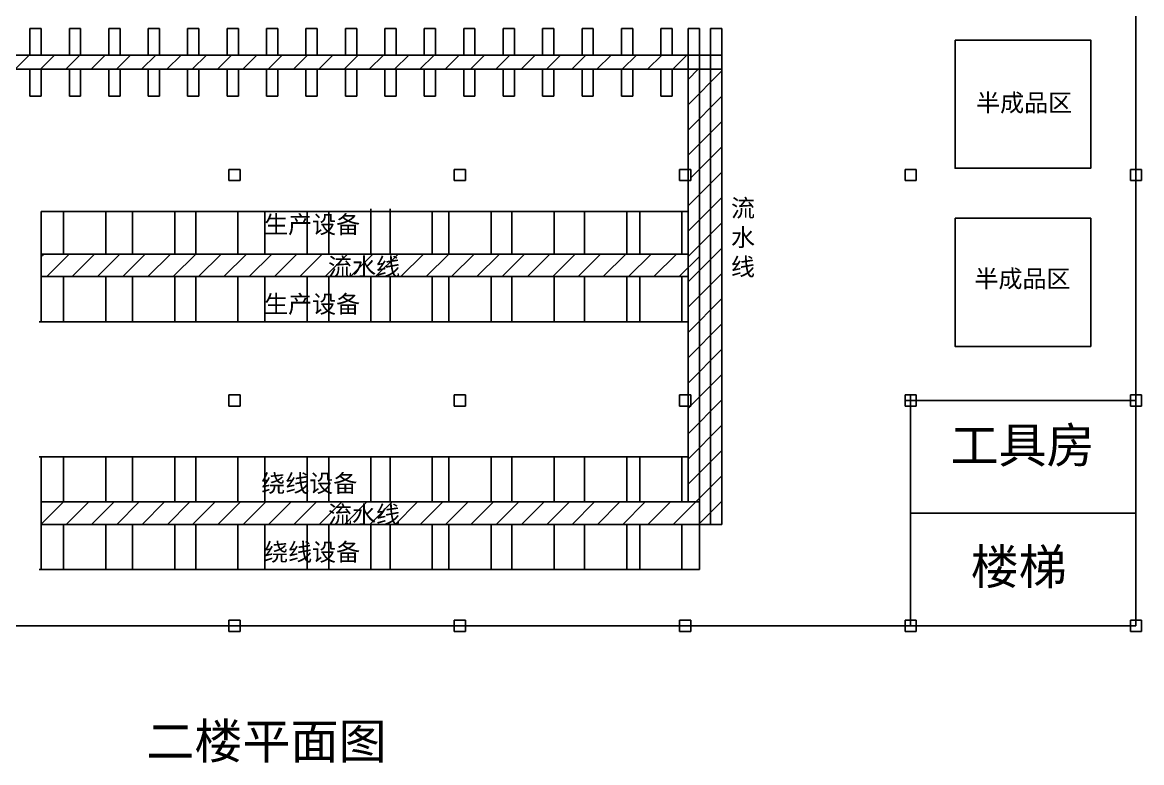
# Model space of a CAD drawing. Header units: millimetres. Extents: x 1923 to 1987, y 753 to 894.
# Drawn here: x 1947.28 to 1987.01, y 841.44 to 867.7 of the extents above; entities that cross this region are included whole.
import ezdxf

# ---------------------------------------------------------------- set-up
doc = ezdxf.new("R2010")
doc.units = ezdxf.units.MM
doc.styles.get("Standard").update_dxf_attribs({"font": 'arial.ttf'})
pattern_1 = [(45, (0, 89.14026), (-0.4490128, 0.4490128), [])]

msp = doc.modelspace()

# ---------------------------------------------------------------- hatches: boundary and pattern name
h = msp.add_hatch()
h.set_pattern_fill('ANSI31', color=256, scale=0.2)
h.set_pattern_definition(pattern_1)
h.paths.add_polyline_path([(1970.914, 866.038), (1942.595, 866.038), (1942.595, 866.538), (1970.914, 866.538)])
h = msp.add_hatch()
h.set_pattern_fill('ANSI31', color=256, scale=0.2)
h.set_pattern_definition(pattern_1)
h.paths.add_polyline_path([(1971.714, 866.038), (1971.314, 866.038), (1971.314, 851.675), (1971.314, 849.888), (1971.714, 849.888)])
h.paths.add_polyline_path([(1972.114, 866.038), (1971.714, 866.038), (1971.714, 849.888), (1972.114, 849.888)])
h.paths.add_polyline_path([(1971.314, 852.288), (1971.314, 866.038), (1970.914, 866.038), (1970.914, 862.488), (1971.014, 862.488), (1971.014, 862.088), (1970.914, 862.088), (1970.914, 854.488), (1971.014, 854.488), (1971.014, 854.088), (1970.914, 854.088), (1970.914, 850.688), (1971.314, 850.688)])
h = msp.add_hatch()
h.set_pattern_fill('ANGLE', color=256)
h.set_pattern_definition([(0, (32, 105.14), (0, 6.985), [5.08, -1.905]), (90, (32, 105.14), (-6.985, 4e-16), [5.08, -1.905])])
h.paths.add_polyline_path([(1955.014, 862.288), (1954.814, 862.288), (1954.814, 862.488), (1954.614, 862.488), (1954.614, 862.088), (1955.014, 862.088)])
h.paths.add_polyline_path([(1955.014, 862.488), (1954.814, 862.488), (1954.814, 862.288), (1955.014, 862.288)], flags=17)
h = msp.add_hatch()
h.set_pattern_fill('ANGLE', color=256)
h.set_pattern_definition([(0, (32, 121.14), (0, 6.985), [5.08, -1.905]), (90, (32, 121.14), (-6.985, 4e-16), [5.08, -1.905])])
h.paths.add_polyline_path([(1955.014, 862.288), (1954.814, 862.288), (1954.814, 862.088), (1954.614, 862.088), (1954.614, 862.488), (1955.014, 862.488)])
h.paths.add_polyline_path([(1955.014, 862.088), (1954.814, 862.088), (1954.814, 862.288), (1955.014, 862.288)], flags=17)
h = msp.add_hatch()
h.set_pattern_fill('ANGLE', color=256)
h.set_pattern_definition([(0, (40, 105.14), (0, 6.985), [5.08, -1.905]), (90, (40, 105.14), (-6.985, 4e-16), [5.08, -1.905])])
h.paths.add_polyline_path([(1963.014, 862.288), (1962.814, 862.288), (1962.814, 862.488), (1962.614, 862.488), (1962.614, 862.088), (1963.014, 862.088)])
h.paths.add_polyline_path([(1963.014, 862.488), (1962.814, 862.488), (1962.814, 862.288), (1963.014, 862.288)], flags=17)
h = msp.add_hatch()
h.set_pattern_fill('ANGLE', color=256)
h.set_pattern_definition([(0, (40, 121.14), (0, 6.985), [5.08, -1.905]), (90, (40, 121.14), (-6.985, 4e-16), [5.08, -1.905])])
h.paths.add_polyline_path([(1963.014, 862.288), (1962.814, 862.288), (1962.814, 862.088), (1962.614, 862.088), (1962.614, 862.488), (1963.014, 862.488)])
h.paths.add_polyline_path([(1963.014, 862.088), (1962.814, 862.088), (1962.814, 862.288), (1963.014, 862.288)], flags=17)
h = msp.add_hatch()
h.set_pattern_fill('ANGLE', color=256)
h.set_pattern_definition([(0, (48, 105.14), (0, 6.985), [5.08, -1.905]), (90, (48, 105.14), (-6.985, 4e-16), [5.08, -1.905])])
h.paths.add_polyline_path([(1971.014, 862.288), (1970.814, 862.288), (1970.814, 862.488), (1970.614, 862.488), (1970.614, 862.088), (1971.014, 862.088)])
h.paths.add_polyline_path([(1971.014, 862.488), (1970.814, 862.488), (1970.814, 862.288), (1971.014, 862.288)], flags=17)
h = msp.add_hatch()
h.set_pattern_fill('ANGLE', color=256)
h.set_pattern_definition([(0, (48, 121.14), (0, 6.985), [5.08, -1.905]), (90, (48, 121.14), (-6.985, 4e-16), [5.08, -1.905])])
h.paths.add_polyline_path([(1971.014, 862.288), (1970.814, 862.288), (1970.814, 862.088), (1970.614, 862.088), (1970.614, 862.488), (1971.014, 862.488)])
h.paths.add_polyline_path([(1971.014, 862.088), (1970.814, 862.088), (1970.814, 862.288), (1971.014, 862.288)], flags=17)
h = msp.add_hatch()
h.set_pattern_fill('ANGLE', color=256)
h.set_pattern_definition([(0, (56, 105.14), (0, 6.985), [5.08, -1.905]), (90, (56, 105.14), (-6.985, 4e-16), [5.08, -1.905])])
h.paths.add_polyline_path([(1979.014, 862.288), (1978.814, 862.288), (1978.814, 862.488), (1978.614, 862.488), (1978.614, 862.088), (1979.014, 862.088)])
h.paths.add_polyline_path([(1979.014, 862.488), (1978.814, 862.488), (1978.814, 862.288), (1979.014, 862.288)], flags=17)
h = msp.add_hatch()
h.set_pattern_fill('ANGLE', color=256)
h.set_pattern_definition([(0, (64, 105.14), (0, 6.985), [5.08, -1.905]), (90, (64, 105.14), (-6.985, 4e-16), [5.08, -1.905])])
h.paths.add_polyline_path([(1987.014, 862.288), (1986.814, 862.288), (1986.814, 862.488), (1986.614, 862.488), (1986.614, 862.088), (1987.014, 862.088)])
h.paths.add_polyline_path([(1987.014, 862.488), (1986.814, 862.488), (1986.814, 862.288), (1987.014, 862.288)], flags=17)
h = msp.add_hatch()
h.set_pattern_fill('ANSI31', color=256, scale=0.2)
h.set_pattern_definition([(45, (0, 87.84716), (-0.4490128, 0.4490128), [])])
h.paths.add_polyline_path([(1971.314, 858.683), (1947.946, 858.683), (1947.946, 859.483), (1971.314, 859.483)])
h = msp.add_hatch()
h.set_pattern_fill('ANGLE', color=256)
h.set_pattern_definition([(0, (32, 97.14), (0, 6.985), [5.08, -1.905]), (90, (32, 97.14), (-6.985, 4e-16), [5.08, -1.905])])
h.paths.add_polyline_path([(1955.014, 854.288), (1954.814, 854.288), (1954.814, 854.488), (1954.614, 854.488), (1954.614, 854.088), (1955.014, 854.088)])
h.paths.add_polyline_path([(1955.014, 854.488), (1954.814, 854.488), (1954.814, 854.288), (1955.014, 854.288)], flags=17)
h = msp.add_hatch()
h.set_pattern_fill('ANGLE', color=256)
h.set_pattern_definition([(0, (32, 129.14), (0, 6.985), [5.08, -1.905]), (90, (32, 129.14), (-6.985, 4e-16), [5.08, -1.905])])
h.paths.add_polyline_path([(1955.014, 854.288), (1954.814, 854.288), (1954.814, 854.088), (1954.614, 854.088), (1954.614, 854.488), (1955.014, 854.488)])
h.paths.add_polyline_path([(1955.014, 854.088), (1954.814, 854.088), (1954.814, 854.288), (1955.014, 854.288)], flags=17)
h = msp.add_hatch()
h.set_pattern_fill('ANGLE', color=256)
h.set_pattern_definition([(0, (40, 97.14), (0, 6.985), [5.08, -1.905]), (90, (40, 97.14), (-6.985, 4e-16), [5.08, -1.905])])
h.paths.add_polyline_path([(1963.014, 854.288), (1962.814, 854.288), (1962.814, 854.488), (1962.614, 854.488), (1962.614, 854.088), (1963.014, 854.088)])
h.paths.add_polyline_path([(1963.014, 854.488), (1962.814, 854.488), (1962.814, 854.288), (1963.014, 854.288)], flags=17)
h = msp.add_hatch()
h.set_pattern_fill('ANGLE', color=256)
h.set_pattern_definition([(0, (40, 129.14), (0, 6.985), [5.08, -1.905]), (90, (40, 129.14), (-6.985, 4e-16), [5.08, -1.905])])
h.paths.add_polyline_path([(1963.014, 854.288), (1962.814, 854.288), (1962.814, 854.088), (1962.614, 854.088), (1962.614, 854.488), (1963.014, 854.488)])
h.paths.add_polyline_path([(1963.014, 854.088), (1962.814, 854.088), (1962.814, 854.288), (1963.014, 854.288)], flags=17)
h = msp.add_hatch()
h.set_pattern_fill('ANGLE', color=256)
h.set_pattern_definition([(0, (48, 97.14), (0, 6.985), [5.08, -1.905]), (90, (48, 97.14), (-6.985, 4e-16), [5.08, -1.905])])
h.paths.add_polyline_path([(1971.014, 854.288), (1970.814, 854.288), (1970.814, 854.488), (1970.614, 854.488), (1970.614, 854.088), (1971.014, 854.088)])
h.paths.add_polyline_path([(1971.014, 854.488), (1970.814, 854.488), (1970.814, 854.288), (1971.014, 854.288)], flags=17)
h = msp.add_hatch()
h.set_pattern_fill('ANGLE', color=256)
h.set_pattern_definition([(0, (48, 129.14), (0, 6.985), [5.08, -1.905]), (90, (48, 129.14), (-6.985, 4e-16), [5.08, -1.905])])
h.paths.add_polyline_path([(1971.014, 854.288), (1970.814, 854.288), (1970.814, 854.088), (1970.614, 854.088), (1970.614, 854.488), (1971.014, 854.488)])
h.paths.add_polyline_path([(1971.014, 854.088), (1970.814, 854.088), (1970.814, 854.288), (1971.014, 854.288)], flags=17)
h = msp.add_hatch()
h.set_pattern_fill('ANGLE', color=256)
h.set_pattern_definition([(0, (56, 97.14), (0, 6.985), [5.08, -1.905]), (90, (56, 97.14), (-6.985, 4e-16), [5.08, -1.905])])
h.paths.add_polyline_path([(1979.014, 854.288), (1978.814, 854.288), (1978.814, 854.488), (1978.614, 854.488), (1978.614, 854.088), (1979.014, 854.088)])
h.paths.add_polyline_path([(1979.014, 854.488), (1978.814, 854.488), (1978.814, 854.288), (1979.014, 854.288)], flags=17)
h = msp.add_hatch()
h.set_pattern_fill('ANGLE', color=256)
h.set_pattern_definition([(0, (64, 97.14), (0, 6.985), [5.08, -1.905]), (90, (64, 97.14), (-6.985, 4e-16), [5.08, -1.905])])
h.paths.add_polyline_path([(1987.014, 854.288), (1986.814, 854.288), (1986.814, 854.488), (1986.614, 854.488), (1986.614, 854.088), (1987.014, 854.088)])
h.paths.add_polyline_path([(1987.014, 854.488), (1986.814, 854.488), (1986.814, 854.288), (1987.014, 854.288)], flags=17)
h = msp.add_hatch()
h.set_pattern_fill('ANSI31', color=256, scale=0.2)
h.set_pattern_definition(pattern_1)
h.paths.add_polyline_path([(1971.314, 849.888), (1947.946, 849.888), (1947.946, 850.688), (1971.314, 850.688)])
h = msp.add_hatch()
h.set_pattern_fill('ANGLE', color=256)
h.set_pattern_definition([(0, (32, 89.14), (0, 6.985), [5.08, -1.905]), (90, (32, 89.14), (-6.985, 4e-16), [5.08, -1.905])])
h.paths.add_polyline_path([(1955.014, 846.288), (1954.814, 846.288), (1954.814, 846.488), (1954.614, 846.488), (1954.614, 846.088), (1955.014, 846.088)])
h.paths.add_polyline_path([(1955.014, 846.488), (1954.814, 846.488), (1954.814, 846.288), (1955.014, 846.288)], flags=17)
h = msp.add_hatch()
h.set_pattern_fill('ANGLE', color=256)
h.set_pattern_definition([(0, (40, 89.14), (0, 6.985), [5.08, -1.905]), (90, (40, 89.14), (-6.985, 4e-16), [5.08, -1.905])])
h.paths.add_polyline_path([(1963.014, 846.288), (1962.814, 846.288), (1962.814, 846.488), (1962.614, 846.488), (1962.614, 846.088), (1963.014, 846.088)])
h.paths.add_polyline_path([(1963.014, 846.488), (1962.814, 846.488), (1962.814, 846.288), (1963.014, 846.288)], flags=17)
h = msp.add_hatch()
h.set_pattern_fill('ANGLE', color=256)
h.set_pattern_definition([(0, (48, 89.14), (0, 6.985), [5.08, -1.905]), (90, (48, 89.14), (-6.985, 4e-16), [5.08, -1.905])])
h.paths.add_polyline_path([(1971.014, 846.288), (1970.814, 846.288), (1970.814, 846.488), (1970.614, 846.488), (1970.614, 846.088), (1971.014, 846.088)])
h.paths.add_polyline_path([(1971.014, 846.488), (1970.814, 846.488), (1970.814, 846.288), (1971.014, 846.288)], flags=17)
h = msp.add_hatch()
h.set_pattern_fill('ANGLE', color=256)
h.set_pattern_definition([(0, (56, 89.14), (0, 6.985), [5.08, -1.905]), (90, (56, 89.14), (-6.985, 4e-16), [5.08, -1.905])])
h.paths.add_polyline_path([(1979.014, 846.288), (1978.814, 846.288), (1978.814, 846.488), (1978.614, 846.488), (1978.614, 846.088), (1979.014, 846.088)])
h.paths.add_polyline_path([(1979.014, 846.488), (1978.814, 846.488), (1978.814, 846.288), (1979.014, 846.288)], flags=17)
h = msp.add_hatch()
h.set_pattern_fill('ANGLE', color=256)
h.set_pattern_definition([(0, (64, 89.14), (0, 6.985), [5.08, -1.905]), (90, (64, 89.14), (-6.985, 4e-16), [5.08, -1.905])])
h.paths.add_polyline_path([(1987.014, 846.288), (1986.814, 846.288), (1986.814, 846.488), (1986.614, 846.488), (1986.614, 846.088), (1987.014, 846.088)])
h.paths.add_polyline_path([(1987.014, 846.488), (1986.814, 846.488), (1986.814, 846.288), (1987.014, 846.288)], flags=17)

# ---------------------------------------------------------------- linework, layer by layer
for p, q in [((1986.814, 894.288), (1986.814, 846.288)), ((1947.548, 867.488), (1947.948, 867.488)), ((1947.548, 866.538), (1947.548, 867.488)), ((1947.548, 866.538), (1947.548, 867.488)), ((1947.948, 866.538), (1947.948, 867.488)), ((1948.948, 867.488), (1949.348, 867.488)), ((1948.948, 866.538), (1948.948, 867.488)), ((1948.948, 866.538), (1948.948, 867.488)), ((1949.348, 866.538), (1949.348, 867.488)), ((1950.348, 867.488), (1950.748, 867.488)), ((1950.348, 866.538), (1950.348, 867.488)), ((1950.348, 866.538), (1950.348, 867.488)), ((1950.748, 866.538), (1950.748, 867.488)), ((1951.748, 867.488), (1952.148, 867.488)), ((1951.748, 866.538), (1951.748, 867.488)), ((1951.748, 866.538), (1951.748, 867.488)), ((1952.148, 866.538), (1952.148, 867.488)), ((1953.148, 867.488), (1953.548, 867.488)), ((1953.148, 866.538), (1953.148, 867.488)), ((1953.148, 866.538), (1953.148, 867.488)), ((1953.548, 866.538), (1953.548, 867.488)), ((1954.548, 867.488), (1954.948, 867.488)), ((1954.548, 866.538), (1954.548, 867.488)), ((1954.548, 866.538), (1954.548, 867.488)), ((1954.948, 866.538), (1954.948, 867.488)), ((1955.948, 867.488), (1956.348, 867.488)), ((1955.948, 866.538), (1955.948, 867.488)), ((1955.948, 866.538), (1955.948, 867.488)), ((1956.348, 866.538), (1956.348, 867.488)), ((1957.348, 867.488), (1957.748, 867.488)), ((1957.348, 866.538), (1957.348, 867.488)), ((1957.348, 866.538), (1957.348, 867.488)), ((1957.748, 866.538), (1957.748, 867.488)), ((1958.748, 867.488), (1959.148, 867.488)), ((1958.748, 866.538), (1958.748, 867.488)), ((1958.748, 866.538), (1958.748, 867.488)), ((1959.148, 866.538), (1959.148, 867.488)), ((1960.148, 867.488), (1960.548, 867.488)), ((1960.148, 866.538), (1960.148, 867.488)), ((1960.148, 866.538), (1960.148, 867.488)), ((1960.548, 866.538), (1960.548, 867.488)), ((1961.548, 867.488), (1961.948, 867.488)), ((1961.548, 866.538), (1961.548, 867.488)), ((1961.548, 866.538), (1961.548, 867.488)), ((1961.948, 866.538), (1961.948, 867.488)), ((1962.948, 867.488), (1963.348, 867.488)), ((1962.948, 866.538), (1962.948, 867.488)), ((1962.948, 866.538), (1962.948, 867.488)), ((1963.348, 866.538), (1963.348, 867.488)), ((1964.348, 867.488), (1964.748, 867.488)), ((1964.348, 866.538), (1964.348, 867.488)), ((1964.348, 866.538), (1964.348, 867.488)), ((1964.748, 866.538), (1964.748, 867.488)), ((1965.748, 867.488), (1966.148, 867.488)), ((1965.748, 866.538), (1965.748, 867.488)), ((1965.748, 866.538), (1965.748, 867.488)), ((1966.148, 866.538), (1966.148, 867.488)), ((1967.148, 867.488), (1967.548, 867.488)), ((1967.148, 866.538), (1967.148, 867.488)), ((1967.148, 866.538), (1967.148, 867.488)), ((1967.548, 866.538), (1967.548, 867.488)), ((1968.548, 867.488), (1968.948, 867.488)), ((1968.548, 866.538), (1968.548, 867.488)), ((1968.548, 866.538), (1968.548, 867.488)), ((1968.948, 866.538), (1968.948, 867.488)), ((1969.948, 866.538), (1969.948, 867.488)), ((1969.948, 867.488), (1970.348, 867.488)), ((1969.948, 866.538), (1969.948, 867.488)), ((1969.948, 866.538), (1969.948, 867.488)), ((1970.348, 866.538), (1970.348, 867.488)), ((1970.914, 867.488), (1970.914, 850.688)), ((1970.914, 867.488), (1971.314, 867.488)), ((1970.914, 866.538), (1970.914, 867.488)), ((1970.914, 866.538), (1970.914, 867.488)), ((1971.314, 866.538), (1971.314, 867.488)), ((1971.714, 867.488), (1971.714, 849.888)), ((1971.714, 867.488), (1972.114, 867.488)), ((1972.114, 867.488), (1972.114, 849.888)), ((1942.595, 866.538), (1972.114, 866.538)), ((1971.314, 866.538), (1971.314, 851.675)), ((1942.595, 866.038), (1972.114, 866.038)), ((1947.548, 865.088), (1947.548, 866.038)), ((1947.548, 865.088), (1947.548, 866.038)), ((1947.948, 865.088), (1947.948, 866.038)), ((1948.948, 865.088), (1948.948, 866.038)), ((1948.948, 865.088), (1948.948, 866.038)), ((1949.348, 865.088), (1949.348, 866.038)), ((1950.348, 865.088), (1950.348, 866.038)), ((1950.348, 865.088), (1950.348, 866.038)), ((1950.748, 865.088), (1950.748, 866.038)), ((1951.748, 865.088), (1951.748, 866.038)), ((1951.748, 865.088), (1951.748, 866.038)), ((1952.148, 865.088), (1952.148, 866.038)), ((1953.148, 865.088), (1953.148, 866.038)), ((1953.148, 865.088), (1953.148, 866.038)), ((1953.548, 865.088), (1953.548, 866.038)), ((1954.548, 865.088), (1954.548, 866.038)), ((1954.548, 865.088), (1954.548, 866.038)), ((1954.948, 865.088), (1954.948, 866.038)), ((1955.948, 865.088), (1955.948, 866.038)), ((1955.948, 865.088), (1955.948, 866.038)), ((1956.348, 865.088), (1956.348, 866.038)), ((1957.348, 865.088), (1957.348, 866.038)), ((1957.348, 865.088), (1957.348, 866.038)), ((1957.748, 865.088), (1957.748, 866.038)), ((1958.748, 865.088), (1958.748, 866.038)), ((1958.748, 865.088), (1958.748, 866.038)), ((1959.148, 865.088), (1959.148, 866.038)), ((1960.148, 865.088), (1960.148, 866.038)), ((1960.148, 865.088), (1960.148, 866.038)), ((1960.548, 865.088), (1960.548, 866.038)), ((1961.548, 865.088), (1961.548, 866.038)), ((1961.548, 865.088), (1961.548, 866.038)), ((1961.948, 865.088), (1961.948, 866.038)), ((1962.948, 865.088), (1962.948, 866.038)), ((1962.948, 865.088), (1962.948, 866.038)), ((1963.348, 865.088), (1963.348, 866.038)), ((1964.348, 865.088), (1964.348, 866.038)), ((1964.348, 865.088), (1964.348, 866.038)), ((1964.748, 865.088), (1964.748, 866.038)), ((1965.748, 865.088), (1965.748, 866.038)), ((1965.748, 865.088), (1965.748, 866.038)), ((1966.148, 865.088), (1966.148, 866.038)), ((1967.148, 865.088), (1967.148, 866.038)), ((1967.148, 865.088), (1967.148, 866.038)), ((1967.548, 865.088), (1967.548, 866.038)), ((1968.548, 865.088), (1968.548, 866.038)), ((1968.548, 865.088), (1968.548, 866.038)), ((1968.948, 865.088), (1968.948, 866.038)), ((1969.948, 865.088), (1969.948, 866.038)), ((1969.948, 865.088), (1969.948, 866.038)), ((1970.348, 865.088), (1970.348, 866.038)), ((1947.548, 865.088), (1947.948, 865.088)), ((1948.948, 865.088), (1949.348, 865.088)), ((1950.348, 865.088), (1950.748, 865.088)), ((1951.748, 865.088), (1952.148, 865.088)), ((1953.148, 865.088), (1953.548, 865.088)), ((1954.548, 865.088), (1954.948, 865.088)), ((1955.948, 865.088), (1956.348, 865.088)), ((1957.348, 865.088), (1957.748, 865.088)), ((1958.748, 865.088), (1959.148, 865.088)), ((1960.148, 865.088), (1960.548, 865.088)), ((1961.548, 865.088), (1961.948, 865.088)), ((1962.948, 865.088), (1963.348, 865.088)), ((1964.348, 865.088), (1964.748, 865.088)), ((1965.748, 865.088), (1966.148, 865.088)), ((1967.148, 865.088), (1967.548, 865.088)), ((1968.548, 865.088), (1968.948, 865.088)), ((1969.948, 865.088), (1970.348, 865.088)), ((1954.614, 862.488), (1954.614, 862.088)), ((1954.614, 862.488), (1955.014, 862.488)), ((1954.614, 862.088), (1954.614, 862.488)), ((1954.614, 862.488), (1955.014, 862.488)), ((1955.014, 862.488), (1955.014, 862.088)), ((1955.014, 862.088), (1955.014, 862.488)), ((1962.614, 862.488), (1962.614, 862.088)), ((1962.614, 862.488), (1963.014, 862.488)), ((1962.614, 862.088), (1962.614, 862.488)), ((1962.614, 862.488), (1963.014, 862.488)), ((1963.014, 862.488), (1963.014, 862.088)), ((1963.014, 862.088), (1963.014, 862.488)), ((1970.614, 862.488), (1970.614, 862.088)), ((1970.614, 862.488), (1971.014, 862.488)), ((1970.614, 862.088), (1970.614, 862.488)), ((1970.614, 862.488), (1971.014, 862.488)), ((1971.014, 862.488), (1971.014, 862.088)), ((1971.014, 862.088), (1971.014, 862.488)), ((1978.614, 862.488), (1978.614, 862.088)), ((1978.614, 862.488), (1979.014, 862.488)), ((1979.014, 862.488), (1979.014, 862.088)), ((1986.614, 862.488), (1986.614, 862.088)), ((1986.614, 862.488), (1987.014, 862.488)), ((1987.014, 862.488), (1987.014, 862.088)), ((1954.614, 862.088), (1955.014, 862.088)), ((1954.614, 862.088), (1955.014, 862.088)), ((1962.614, 862.088), (1963.014, 862.088)), ((1962.614, 862.088), (1963.014, 862.088)), ((1970.614, 862.088), (1971.014, 862.088)), ((1970.614, 862.088), (1971.014, 862.088)), ((1978.614, 862.088), (1979.014, 862.088)), ((1986.614, 862.088), (1987.014, 862.088)), ((1959.656, 861.083), (1959.656, 859.483)), ((1960.333, 861.083), (1960.333, 859.483)), ((1947.946, 860.993), (1970.914, 860.993)), ((1947.946, 859.483), (1947.946, 860.993)), ((1948.741, 860.993), (1948.741, 859.483)), ((1950.241, 860.993), (1950.241, 859.483)), ((1951.194, 860.993), (1951.194, 859.483)), ((1952.694, 860.993), (1952.694, 859.483)), ((1953.433, 860.993), (1953.433, 859.483)), ((1954.933, 860.993), (1954.933, 859.483)), ((1955.887, 860.993), (1955.887, 859.483)), ((1957.387, 860.993), (1957.387, 859.483)), ((1958.156, 860.993), (1958.156, 859.483)), ((1961.833, 860.993), (1961.833, 859.483)), ((1962.419, 860.993), (1962.419, 859.483)), ((1963.919, 860.993), (1963.919, 859.483)), ((1964.657, 860.993), (1964.657, 859.483)), ((1966.157, 860.993), (1966.157, 859.483)), ((1967.233, 860.993), (1967.233, 859.483)), ((1968.733, 860.993), (1968.733, 859.483)), ((1969.196, 860.993), (1969.196, 859.483)), ((1970.696, 860.993), (1970.696, 859.483)), ((1947.946, 857.083), (1947.946, 859.483)), ((1947.946, 859.483), (1970.914, 859.483)), ((1947.946, 859.483), (1970.914, 859.483)), ((1947.946, 859.483), (1970.914, 859.483)), ((1971.314, 857.083), (1971.314, 859.681)), ((1947.946, 858.683), (1970.914, 858.683)), ((1947.946, 858.683), (1970.914, 858.683)), ((1948.741, 857.083), (1948.741, 858.683)), ((1950.241, 857.083), (1950.241, 858.683)), ((1951.194, 857.083), (1951.194, 858.683)), ((1952.694, 857.083), (1952.694, 858.683)), ((1953.433, 857.083), (1953.433, 858.683)), ((1954.933, 857.083), (1954.933, 858.683)), ((1955.887, 857.083), (1955.887, 858.683)), ((1957.387, 857.083), (1957.387, 858.683)), ((1958.156, 857.083), (1958.156, 858.683)), ((1959.656, 857.083), (1959.656, 858.683)), ((1960.333, 857.083), (1960.333, 858.683)), ((1961.833, 857.083), (1961.833, 858.683)), ((1962.419, 857.083), (1962.419, 858.683)), ((1963.919, 857.083), (1963.919, 858.683)), ((1964.657, 857.083), (1964.657, 858.683)), ((1966.157, 857.083), (1966.157, 858.683)), ((1967.233, 857.083), (1967.233, 858.683)), ((1968.733, 857.083), (1968.733, 858.683)), ((1969.196, 857.083), (1969.196, 858.683)), ((1970.696, 857.083), (1970.696, 858.683)), ((1947.882, 857.083), (1970.914, 857.083)), ((1954.614, 854.488), (1954.614, 854.088)), ((1954.614, 854.488), (1955.014, 854.488)), ((1954.614, 854.088), (1954.614, 854.488)), ((1954.614, 854.488), (1955.014, 854.488)), ((1955.014, 854.488), (1955.014, 854.088)), ((1955.014, 854.088), (1955.014, 854.488)), ((1962.614, 854.488), (1962.614, 854.088)), ((1962.614, 854.488), (1963.014, 854.488)), ((1962.614, 854.088), (1962.614, 854.488)), ((1962.614, 854.488), (1963.014, 854.488)), ((1963.014, 854.488), (1963.014, 854.088)), ((1963.014, 854.088), (1963.014, 854.488)), ((1970.614, 854.488), (1970.614, 854.088)), ((1970.614, 854.488), (1971.014, 854.488)), ((1970.614, 854.088), (1970.614, 854.488)), ((1970.614, 854.488), (1971.014, 854.488)), ((1971.014, 854.488), (1971.014, 854.088)), ((1971.014, 854.088), (1971.014, 854.488)), ((1978.614, 854.488), (1978.614, 854.088)), ((1978.614, 854.488), (1979.014, 854.488)), ((1978.614, 854.288), (1986.814, 854.288)), ((1978.814, 854.488), (1978.814, 846.288)), ((1979.014, 854.488), (1979.014, 854.088)), ((1986.614, 854.488), (1986.614, 854.088)), ((1986.614, 854.488), (1987.014, 854.488)), ((1987.014, 854.488), (1987.014, 854.088)), ((1954.614, 854.088), (1955.014, 854.088)), ((1954.614, 854.088), (1955.014, 854.088)), ((1962.614, 854.088), (1963.014, 854.088)), ((1962.614, 854.088), (1963.014, 854.088)), ((1970.614, 854.088), (1971.014, 854.088)), ((1970.614, 854.088), (1971.014, 854.088)), ((1978.614, 854.088), (1979.014, 854.088)), ((1986.614, 854.088), (1987.014, 854.088)), ((1947.882, 852.288), (1970.914, 852.288)), ((1947.946, 848.288), (1947.946, 852.288)), ((1948.741, 850.688), (1948.741, 852.288)), ((1950.241, 850.688), (1950.241, 852.288)), ((1951.194, 850.688), (1951.194, 852.288)), ((1952.694, 850.688), (1952.694, 852.288)), ((1953.433, 850.688), (1953.433, 852.288)), ((1954.933, 850.688), (1954.933, 852.288)), ((1955.887, 850.688), (1955.887, 852.288)), ((1957.387, 850.688), (1957.387, 852.288)), ((1958.156, 850.688), (1958.156, 852.288)), ((1959.656, 850.688), (1959.656, 852.288)), ((1960.333, 850.688), (1960.333, 852.288)), ((1961.833, 850.688), (1961.833, 852.288)), ((1962.419, 850.688), (1962.419, 852.288)), ((1963.919, 850.688), (1963.919, 852.288)), ((1964.657, 850.688), (1964.657, 852.288)), ((1966.157, 850.688), (1966.157, 852.288)), ((1967.233, 850.688), (1967.233, 852.288)), ((1968.733, 850.688), (1968.733, 852.288)), ((1969.196, 850.688), (1969.196, 852.288)), ((1970.696, 850.688), (1970.696, 852.288)), ((1971.314, 848.288), (1971.314, 852.288)), ((1947.946, 850.688), (1971.314, 850.688)), ((1978.814, 850.288), (1986.814, 850.288)), ((1978.814, 850.288), (1986.814, 850.288)), ((1947.946, 849.888), (1971.314, 849.888)), ((1947.946, 849.888), (1972.114, 849.888)), ((1948.741, 848.288), (1948.741, 849.888)), ((1950.241, 848.288), (1950.241, 849.888)), ((1951.194, 848.288), (1951.194, 849.888)), ((1952.694, 848.288), (1952.694, 849.888)), ((1953.433, 848.288), (1953.433, 849.888)), ((1954.933, 848.288), (1954.933, 849.888)), ((1955.887, 848.288), (1955.887, 849.888)), ((1957.387, 848.288), (1957.387, 849.888)), ((1958.156, 848.288), (1958.156, 849.888)), ((1959.656, 848.288), (1959.656, 849.888)), ((1960.333, 848.288), (1960.333, 849.888)), ((1961.833, 848.288), (1961.833, 849.888)), ((1962.419, 848.288), (1962.419, 849.888)), ((1963.919, 848.288), (1963.919, 849.888)), ((1964.657, 848.288), (1964.657, 849.888)), ((1966.157, 848.288), (1966.157, 849.888)), ((1967.233, 848.288), (1967.233, 849.888)), ((1968.733, 848.288), (1968.733, 849.888)), ((1969.196, 848.288), (1969.196, 849.888)), ((1970.696, 848.288), (1970.696, 849.888)), ((1947.882, 848.288), (1971.314, 848.288)), ((1954.614, 846.488), (1954.614, 846.088)), ((1954.614, 846.488), (1955.014, 846.488)), ((1955.014, 846.488), (1955.014, 846.088)), ((1962.614, 846.488), (1962.614, 846.088)), ((1962.614, 846.488), (1963.014, 846.488)), ((1963.014, 846.488), (1963.014, 846.088)), ((1970.614, 846.488), (1970.614, 846.088)), ((1970.614, 846.488), (1971.014, 846.488)), ((1971.014, 846.488), (1971.014, 846.088)), ((1978.614, 846.488), (1978.614, 846.088)), ((1978.614, 846.488), (1979.014, 846.488)), ((1979.014, 846.488), (1979.014, 846.088)), ((1986.614, 846.488), (1986.614, 846.088)), ((1986.614, 846.488), (1987.014, 846.488)), ((1987.014, 846.488), (1987.014, 846.088)), ((1922.814, 846.288), (1986.814, 846.288)), ((1954.614, 846.088), (1955.014, 846.088)), ((1962.614, 846.088), (1963.014, 846.088)), ((1970.614, 846.088), (1971.014, 846.088)), ((1978.614, 846.088), (1979.014, 846.088)), ((1986.614, 846.088), (1987.014, 846.088))]:
    msp.add_line(p, q)
for points in [[(1980.391, 867.073), (1985.207, 867.073), (1985.207, 862.525), (1980.391, 862.525)], [(1980.391, 860.753), (1985.207, 860.753), (1985.207, 856.205), (1980.391, 856.205)]]:
    msp.add_lwpolyline(points, close=True)

# ---------------------------------------------------------------- texts
for s, width, insert, char_height, attachment_point in [('{\\fSimSun|b0|i0|c134|p2;半成品区}', 22.73559, (1981.138, 865.163), 0.625, 1), ('{\\fSimSun|b0|i0|c134|p2;流水线}', 1.40429, (1972.436, 858.653), 0.625, 7), ('{\\fSimSun|b0|i0|c134|p2;生产设备}', 22.73559, (1955.862, 860.845), 0.625, 1), ('{\\fSimSun|b0|i0|c134|p2;流水线}', 22.73559, (1958.13, 858.653), 0.625, 7), ('{\\fSimSun|b0|i0|c134|p2;半成品区}', 22.73559, (1981.078, 858.922), 0.625, 1), ('{\\fSimSun|b0|i0|c134|p2;生产设备}', 22.73559, (1955.862, 857.321), 0.625, 7), ('{\\fSimSun|b0|i0|c134|p2;工具房}', 22.73559, (1980.229, 853.324), 1.25, 1), ('{\\fSimSun|b0|i0|c134|p2;绕线设备}', 22.73559, (1955.76, 850.965), 0.625, 7), ('{\\fSimSun|b0|i0|c134|p2;流水线}', 22.73559, (1958.13, 849.857), 0.625, 7), ('{\\fSimSun|b0|i0|c134|p2;绕线设备}', 22.73559, (1955.862, 848.526), 0.625, 7), ('{\\fSimSun|b0|i0|c134|p2;楼梯}', 22.73559, (1980.947, 849.012), 1.25, 1), ('{\\fSimSun|b0|i0|c134|p2;二楼平面图}', 22.73559, (1951.684, 842.823), 1.25, 1)]:
    msp.add_mtext_dynamic_manual_height_columns(s, width=width, gutter_width=12.5, heights=[0], dxfattribs=dict(insert=insert, char_height=char_height, attachment_point=attachment_point))

doc.saveas('drawing.dxf')
